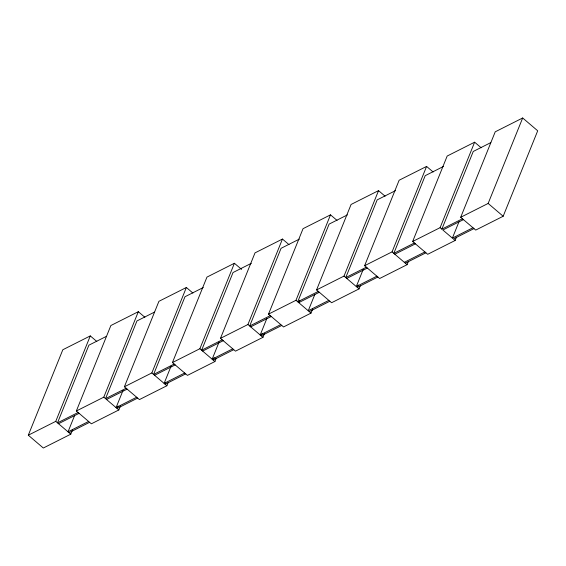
<?xml version="1.0" encoding="UTF-8"?>
<svg xmlns="http://www.w3.org/2000/svg" width="566" height="566" viewBox="0 0 566 566"><rect width="100%" height="100%" fill="white"/><g stroke="black" fill="none" stroke-linecap="round" stroke-linejoin="round"><path stroke-width="0.85" d="M72.42 430.11L70.778 434.179L43.32 448.017L28.3 435.204L62.826 349.746L90.284 335.907L96.814 341.475M28.3 435.204L55.751 421.366L90.284 335.907M120.466 405.9L118.818 409.968L91.367 423.807L76.346 410.987L110.872 325.528L138.323 311.696L144.861 317.264M74.627 415.479L68.019 431.83L88.614 421.458M76.346 410.987L103.797 397.155L138.323 311.696M123.006 390.448L116.065 407.619L136.654 397.24M168.18 382.496L166.864 385.757L139.413 399.589L124.386 386.776L158.919 301.317L186.37 287.478L192.9 293.054M118.061 406.02L117.07 408.475L137.658 398.096M124.386 386.776L151.844 372.937L186.37 287.478M216.226 358.285L214.91 361.54L187.452 375.378L172.432 362.558L206.958 277.099L234.416 263.268L241.597 269.395M171.052 366.23L164.112 383.401L184.7 373.029M165.774 382.623L165.109 384.257L185.705 373.878M172.432 362.558L199.883 348.727L234.416 263.268M264.598 333.254L262.949 337.329L235.498 351.161L220.478 338.348L255.004 252.889L282.455 239.05L288.993 244.625M219.092 342.02L212.151 359.191L232.746 348.812M214.146 357.592L213.156 360.047L233.744 349.668M220.478 338.348L247.929 324.509L282.455 239.05M312.637 309.043L310.996 313.111L283.545 326.95L268.517 314.137L303.051 228.671L330.502 214.839L337.032 220.407M266.805 318.623L260.197 334.98L280.786 324.601M262.192 333.381L261.202 335.829L281.79 325.457M268.517 314.137L295.976 300.298L330.502 214.839M299.718 300.192L298.728 302.647L319.316 292.268M360.358 285.646L359.042 288.901L331.584 302.732L316.564 289.919L351.09 204.46L378.548 190.622L385.078 196.197M314.852 294.405L308.244 310.762L328.832 300.383M316.564 289.919L344.015 276.081L378.548 190.622M408.397 261.428L407.081 264.683L379.63 278.522L364.61 265.709L399.136 180.243L426.587 166.411L433.124 171.979M363.223 269.374L356.283 286.552L376.878 276.173M358.278 284.953L357.288 287.401L377.876 277.029M364.61 265.709L392.061 251.87L426.587 166.411M456.444 237.218L455.128 240.472L427.677 254.304L412.649 241.491L447.182 156.032L474.633 142.193L481.164 147.768M412.649 241.491L440.107 227.659L474.633 142.193M440.107 227.659L441.855 229.152L473.247 151.462L490.786 142.618M463.448 219.629L442.86 230.008L452.375 238.123L458.984 221.766M460.696 217.28L495.222 131.821L522.68 117.983L537.7 130.796L503.174 216.254L475.716 230.093L460.696 217.28L488.147 203.442L522.68 117.983M106.436 336.331L88.897 345.168L57.506 422.859L78.094 412.487M154.483 312.114L136.937 320.957L105.552 398.648L126.14 388.269M203.286 287.521L184.983 296.74L153.591 374.437L174.186 364.058M251.332 263.303L233.029 272.529L201.638 350.22L222.226 339.841M299.372 239.093L281.069 248.318L249.684 326.009L270.272 315.63M347.418 214.875L329.115 224.101L297.723 301.791L318.318 291.412M395.464 190.664L377.161 199.89L345.769 277.581L366.358 267.202M443.503 166.446L425.2 175.672L393.816 253.363L414.404 242.991M441.855 229.152L462.45 218.773M58.51 423.715L79.099 413.336M106.549 399.504L127.145 389.125M154.596 375.286L175.184 364.914M202.642 351.076L223.23 340.697M250.681 326.858L271.277 316.486M346.774 278.437L367.362 268.058M394.813 254.219L415.409 243.84M404.329 262.334L424.917 251.955M452.375 238.123L472.964 227.744M69.024 432.686L89.612 422.307M309.241 311.618L329.837 301.239M405.334 263.19L425.922 252.811M473.968 228.6L453.373 238.972L455.128 240.472M488.147 203.442L503.174 216.254M392.061 251.87L407.081 264.683M344.015 276.081L359.042 288.901M295.976 300.298L310.996 313.111M247.929 324.509L262.949 337.329M199.883 348.727L214.91 361.54M151.844 372.937L166.864 385.757M103.797 397.155L118.818 409.968M55.751 421.366L70.778 434.179"/></g></svg>
